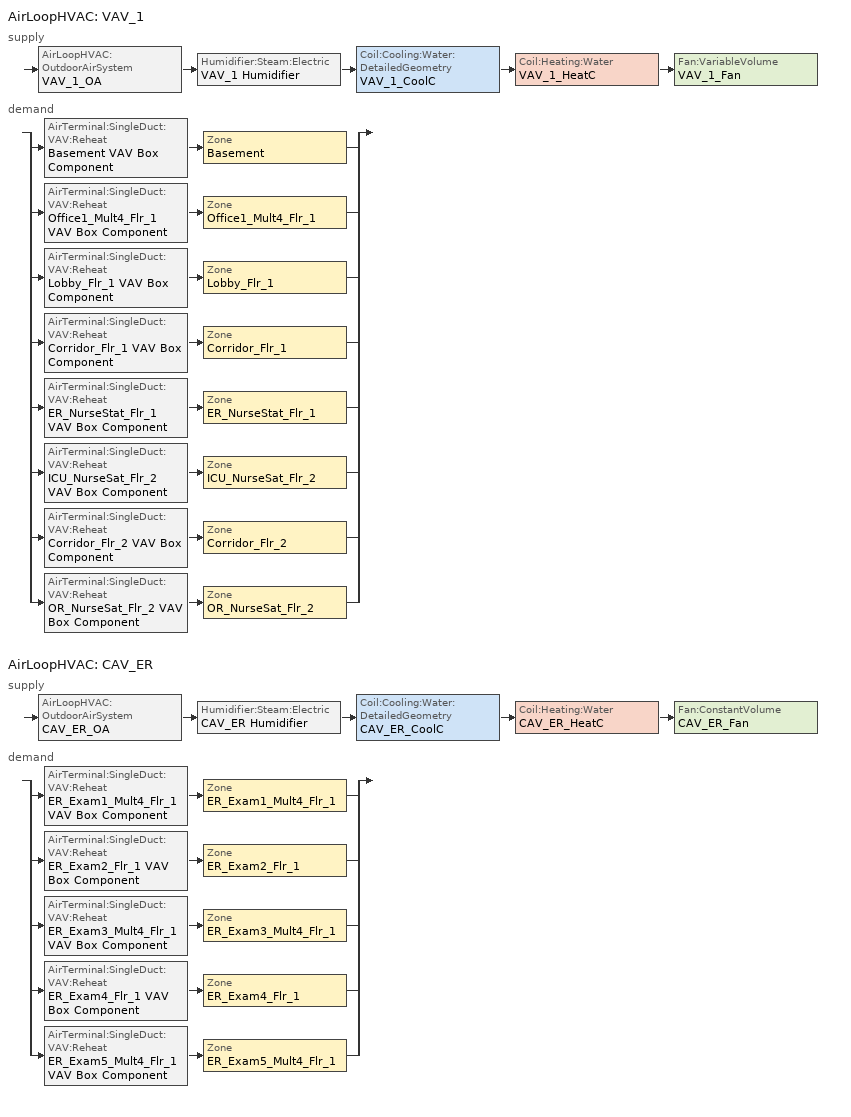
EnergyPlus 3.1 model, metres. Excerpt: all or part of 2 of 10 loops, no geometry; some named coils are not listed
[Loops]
AirLoopHVAC 'VAV_1'
 supply: AirLoopHVAC:OutdoorAirSystem 'VAV_1_OA' > Humidifier:Steam:Electric 'VAV_1 Humidifier' > Coil:Cooling:Water:DetailedGeometry 'VAV_1_CoolC' > Coil:Heating:Water 'VAV_1_HeatC' > Fan:VariableVolume 'VAV_1_Fan'
 demand: split
  | AirTerminal:SingleDuct:VAV:Reheat 'Basement VAV Box Component' > Zone 'Basement'
  | AirTerminal:SingleDuct:VAV:Reheat 'Office1_Mult4_Flr_1 VAV Box Component' > Zone 'Office1_Mult4_Flr_1'
  | AirTerminal:SingleDuct:VAV:Reheat 'Lobby_Flr_1 VAV Box Component' > Zone 'Lobby_Flr_1'
  | AirTerminal:SingleDuct:VAV:Reheat 'Corridor_Flr_1 VAV Box Component' > Zone 'Corridor_Flr_1'
  | AirTerminal:SingleDuct:VAV:Reheat 'ER_NurseStat_Flr_1 VAV Box Component' > Zone 'ER_NurseStat_Flr_1'
  | AirTerminal:SingleDuct:VAV:Reheat 'ICU_NurseSat_Flr_2 VAV Box Component' > Zone 'ICU_NurseSat_Flr_2'
  | AirTerminal:SingleDuct:VAV:Reheat 'Corridor_Flr_2 VAV Box Component' > Zone 'Corridor_Flr_2'
  | AirTerminal:SingleDuct:VAV:Reheat 'OR_NurseSat_Flr_2 VAV Box Component' > Zone 'OR_NurseSat_Flr_2'
AirLoopHVAC 'CAV_ER'
 supply: AirLoopHVAC:OutdoorAirSystem 'CAV_ER_OA' > Humidifier:Steam:Electric 'CAV_ER Humidifier' > Coil:Cooling:Water:DetailedGeometry 'CAV_ER_CoolC' > Coil:Heating:Water 'CAV_ER_HeatC' > Fan:ConstantVolume 'CAV_ER_Fan'
 demand: split
  | AirTerminal:SingleDuct:VAV:Reheat 'ER_Exam1_Mult4_Flr_1 VAV Box Component' > Zone 'ER_Exam1_Mult4_Flr_1'
  | AirTerminal:SingleDuct:VAV:Reheat 'ER_Exam2_Flr_1 VAV Box Component' > Zone 'ER_Exam2_Flr_1'
  | AirTerminal:SingleDuct:VAV:Reheat 'ER_Exam3_Mult4_Flr_1 VAV Box Component' > Zone 'ER_Exam3_Mult4_Flr_1'
  | AirTerminal:SingleDuct:VAV:Reheat 'ER_Exam4_Flr_1 VAV Box Component' > Zone 'ER_Exam4_Flr_1'
  | AirTerminal:SingleDuct:VAV:Reheat 'ER_Exam5_Mult4_Flr_1 VAV Box Component' > Zone 'ER_Exam5_Mult4_Flr_1'
[ComponentCost:LineItem]
Name | Line Item Type | Item | Cost per Each | Quantity | Cost per Unit of Output Capacity
People:Basement | General | Basement | 1 | 100.5884
LIGHTING EQUIP:Basement | Lights | Basement |  |  | 1
ElectricEquipment:Basement:MiscPlug | General | Basement | 1 | 30.1765
Infiltration:ER_Exam1_Mult4_Flr_1 | General | ER_Exam1_Mult4_Flr_1 | 1 | 0.0317
People:ER_Exam1_Mult4_Flr_1 | General | ER_Exam1_Mult4_Flr_1 | 1 | 8.0045
LIGHTING EQUIP:ER_Exam1_Mult4_Flr_1 | Lights | ER_Exam1_Mult4_Flr_1 |  |  | 1
ElectricEquipment:ER_Exam1_Mult4_Flr_1:MiscPlug | General | ER_Exam1_Mult4_Flr_1 | 1 | 3.5987
Infiltration:ER_Exam2_Flr_1 | General | ER_Exam2_Flr_1 | 1 | 0.0139
People:ER_Exam2_Flr_1 | General | ER_Exam2_Flr_1 | 1 | 2.0011
LIGHTING EQUIP:ER_Exam2_Flr_1 | Lights | ER_Exam2_Flr_1 |  |  | 1
ElectricEquipment:ER_Exam2_Flr_1:MiscPlug | General | ER_Exam2_Flr_1 | 1 | 0.8997
Infiltration:ER_Exam3_Mult4_Flr_1 | General | ER_Exam3_Mult4_Flr_1 | 1 | 0.0238
People:ER_Exam3_Mult4_Flr_1 | General | ER_Exam3_Mult4_Flr_1 | 1 | 8.0045
LIGHTING EQUIP:ER_Exam3_Mult4_Flr_1 | Lights | ER_Exam3_Mult4_Flr_1 |  |  | 1
ElectricEquipment:ER_Exam3_Mult4_Flr_1:MiscPlug | General | ER_Exam3_Mult4_Flr_1 | 1 | 3.5987
Infiltration:ER_Exam4_Flr_1 | General | ER_Exam4_Flr_1 | 1 | 0.0139
People:ER_Exam4_Flr_1 | General | ER_Exam4_Flr_1 | 1 | 2.0011
LIGHTING EQUIP:ER_Exam4_Flr_1 | Lights | ER_Exam4_Flr_1 |  |  | 1
ElectricEquipment:ER_Exam4_Flr_1:MiscPlug | General | ER_Exam4_Flr_1 | 1 | 0.8997
Infiltration:ER_Exam5_Mult4_Flr_1 | General | ER_Exam5_Mult4_Flr_1 | 1 | 0.0317
People:ER_Exam5_Mult4_Flr_1 | General | ER_Exam5_Mult4_Flr_1 | 1 | 8.0045
LIGHTING EQUIP:ER_Exam5_Mult4_Flr_1 | Lights | ER_Exam5_Mult4_Flr_1 |  |  | 1
ElectricEquipment:ER_Exam5_Mult4_Flr_1:MiscPlug | General | ER_Exam5_Mult4_Flr_1 | 1 | 3.5987
Infiltration:Office1_Mult4_Flr_1 | General | Office1_Mult4_Flr_1 | 1 | 0.0159
People:Office1_Mult4_Flr_1 | General | Office1_Mult4_Flr_1 | 1 | 3.9967
LIGHTING EQUIP:Office1_Mult4_Flr_1 | Lights | Office1_Mult4_Flr_1 |  |  | 1
ElectricEquipment:Office1_Mult4_Flr_1:MiscPlug | General | Office1_Mult4_Flr_1 | 1 | 0.4498
Infiltration:Lobby_Flr_1 | General | Lobby_Flr_1 | 1 | 0.1224
People:Lobby_Flr_1 | General | Lobby_Flr_1 | 1 | 79.3448
LIGHTING EQUIP:Lobby_Flr_1 | Lights | Lobby_Flr_1 |  |  | 1
ElectricEquipment:Lobby_Flr_1:MiscPlug | General | Lobby_Flr_1 | 1 | 1.5928
Infiltration:Corridor_Flr_1 | General | Corridor_Flr_1 | 1 | 0.027
People:Corridor_Flr_1 | General | Corridor_Flr_1 | 1 | 6.1455
LIGHTING EQUIP:Corridor_Flr_1 | Lights | Corridor_Flr_1 |  |  | 1
Infiltration:ER_NurseStat_Flr_1 | General | ER_NurseStat_Flr_1 | 1 | 0.0293
People:ER_NurseStat_Flr_1 | General | ER_NurseStat_Flr_1 | 1 | 26.5656
LIGHTING EQUIP:ER_NurseStat_Flr_1 | Lights | ER_NurseStat_Flr_1 |  |  | 1
ElectricEquipment:ER_NurseStat_Flr_1:MiscPlug | General | ER_NurseStat_Flr_1 | 1 | 9.9714
People:ICU_NurseSat_Flr_2 | General | ICU_NurseSat_Flr_2 | 1 | 35.9797
LIGHTING EQUIP:ICU_NurseSat_Flr_2 | Lights | ICU_NurseSat_Flr_2 |  |  | 1
ElectricEquipment:ICU_NurseSat_Flr_2:MiscPlug | General | ICU_NurseSat_Flr_2 | 1 | 7.1959
Infiltration:Corridor_Flr_2 | General | Corridor_Flr_2 | 1 | 0.027
People:Corridor_Flr_2 | General | Corridor_Flr_2 | 1 | 6.1455
LIGHTING EQUIP:Corridor_Flr_2 | Lights | Corridor_Flr_2 |  |  | 1
Infiltration:OR_NurseSat_Flr_2 | General | OR_NurseSat_Flr_2 | 1 | 0.06
People:OR_NurseSat_Flr_2 | General | OR_NurseSat_Flr_2 | 1 | 54.4802
LIGHTING EQUIP:OR_NurseSat_Flr_2 | Lights | OR_NurseSat_Flr_2 |  |  | 1
ElectricEquipment:OR_NurseSat_Flr_2:MiscPlug | General | OR_NurseSat_Flr_2 | 1 | 8.172
[Sizing:Zone] Zone Cooling Design Supply Air Temperature {C}=14; Zone Heating Design Supply Air Temperature {C}=40; Zone Cooling Design Supply Air Humidity Ratio {kg-H20/kg-air}=0.0085; Zone Heating Design Supply Air Humidity Ratio {kg-H20/kg-air}=0.008; Outdoor Air Method=Flow/Zone; Outside Air Flow per Zone Floor Area {(m3/s)/m2}=0; Cooling Design Air Flow Method {Flow/Zone | DesignDay | DesignDayWithLimit}=DesignDayWithLimit; Cooling Minimum Air Flow Fraction=0; Heating Design Air Flow Method {Flow/Zone | DesignDay}=DesignDay; Heating Design Air Flow Rate=0
Name | Outside Air Flow per Zone {m3/s} | Cooling Minimum Air Flow
Basement | 1.00588 | 0
ER_Exam1_Mult4_Flr_1; ER_Exam2_Flr_1; ER_Exam3_Mult4_Flr_1; ER_Exam4_Flr_1; ER_Exam5_Mult4_Flr_1 | 0.0660889 | 0.396533
Office1_Mult4_Flr_1 | 0.00999172 | 0
Lobby_Flr_1 | 0.793448 | 0
Corridor_Flr_1; Corridor_Flr_2 | 0.142258 | 0
ER_NurseStat_Flr_1 | 2.92997 | 0
ICU_NurseSat_Flr_2 | 0.359797 | 0
OR_NurseSat_Flr_2 | 0.544802 | 0
[ZoneControl:Thermostat] Control Type Schedule=Dual Zone Control Type Sched
Name | Zone | Control 1
Basement Thermostat | Basement | Basement DualSPSched
ER_Exam1_Mult4_Flr_1 Thermostat | ER_Exam1_Mult4_Flr_1 | ER_Exam1_Mult4_Flr_1 DualSPSched
ER_Exam2_Flr_1 Thermostat | ER_Exam2_Flr_1 | ER_Exam2_Flr_1 DualSPSched
ER_Exam3_Mult4_Flr_1 Thermostat | ER_Exam3_Mult4_Flr_1 | ER_Exam3_Mult4_Flr_1 DualSPSched
ER_Exam4_Flr_1 Thermostat | ER_Exam4_Flr_1 | ER_Exam4_Flr_1 DualSPSched
ER_Exam5_Mult4_Flr_1 Thermostat | ER_Exam5_Mult4_Flr_1 | ER_Exam5_Mult4_Flr_1 DualSPSched
Office1_Mult4_Flr_1 Thermostat | Office1_Mult4_Flr_1 | Office1_Mult4_Flr_1 DualSPSched
Lobby_Flr_1 Thermostat | Lobby_Flr_1 | Lobby_Flr_1 DualSPSched
Corridor_Flr_1 Thermostat | Corridor_Flr_1 | Corridor_Flr_1 DualSPSched
ER_NurseStat_Flr_1 Thermostat | ER_NurseStat_Flr_1 | ER_NurseStat_Flr_1 DualSPSched
ICU_NurseSat_Flr_2 Thermostat | ICU_NurseSat_Flr_2 | ICU_NurseSat_Flr_2 DualSPSched
Corridor_Flr_2 Thermostat | Corridor_Flr_2 | Corridor_Flr_2 DualSPSched
OR_NurseSat_Flr_2 Thermostat | OR_NurseSat_Flr_2 | OR_NurseSat_Flr_2 DualSPSched
[ThermostatSetpoint:DualSetpoint] Heating Setpoint Temperature Schedule=HTGSETP_SCH; Cooling Setpoint Temperature Schedule=CLGSETP_SCH
Basement DualSPSched; ER_Exam1_Mult4_Flr_1 DualSPSched; ER_Exam2_Flr_1 DualSPSched; ER_Exam3_Mult4_Flr_1 DualSPSched; ER_Exam4_Flr_1 DualSPSched; ER_Exam5_Mult4_Flr_1 DualSPSched; Office1_Mult4_Flr_1 DualSPSched; Lobby_Flr_1 DualSPSched; Corridor_Flr_1 DualSPSched; ER_NurseStat_Flr_1 DualSPSched; ICU_NurseSat_Flr_2 DualSPSched; Corridor_Flr_2 DualSPSched; OR_NurseSat_Flr_2 DualSPSched
[Zone equipment]
Basement: Basement VAV Box Component
ER_Exam1_Mult4_Flr_1: ER_Exam1_Mult4_Flr_1 VAV Box Component
ER_Exam2_Flr_1: ER_Exam2_Flr_1 VAV Box Component
ER_Exam3_Mult4_Flr_1: ER_Exam3_Mult4_Flr_1 VAV Box Component
ER_Exam4_Flr_1: ER_Exam4_Flr_1 VAV Box Component
ER_Exam5_Mult4_Flr_1: ER_Exam5_Mult4_Flr_1 VAV Box Component
Office1_Mult4_Flr_1: Office1_Mult4_Flr_1 VAV Box Component
Lobby_Flr_1: Lobby_Flr_1 VAV Box Component
Corridor_Flr_1: Corridor_Flr_1 VAV Box Component
ER_NurseStat_Flr_1: ER_NurseStat_Flr_1 VAV Box Component
ICU_NurseSat_Flr_2: ICU_NurseSat_Flr_2 VAV Box Component
Corridor_Flr_2: Corridor_Flr_2 VAV Box Component
OR_NurseSat_Flr_2: OR_NurseSat_Flr_2 VAV Box Component
[AirTerminal:SingleDuct:VAV:Reheat] Availability Schedule=ALWAYS_ON; Maximum Air Flow Rate {m3/s}=AUTOSIZE; Zone Minimum Air Flow Input Method=Constant; Maximum Hot Water or Steam Flow Rate {m3/s}=AUTOSIZE; Minimum Hot Water or Steam Flow Rate {m3/s}=0; Convergence Tolerance=0.001; Damper Heating Action=Normal
Name | Constant Minimum Air Flow Fraction | Reheat Coil
Basement VAV Box Component | 0.3 | Basement VAV Box Reheat Coil
ER_Exam1_Mult4_Flr_1 VAV Box Component | 1 | ER_Exam1_Mult4_Flr_1 VAV Box Reheat Coil
ER_Exam2_Flr_1 VAV Box Component | 1 | ER_Exam2_Flr_1 VAV Box Reheat Coil
ER_Exam3_Mult4_Flr_1 VAV Box Component | 1 | ER_Exam3_Mult4_Flr_1 VAV Box Reheat Coil
ER_Exam4_Flr_1 VAV Box Component | 1 | ER_Exam4_Flr_1 VAV Box Reheat Coil
ER_Exam5_Mult4_Flr_1 VAV Box Component | 1 | ER_Exam5_Mult4_Flr_1 VAV Box Reheat Coil
Office1_Mult4_Flr_1 VAV Box Component | 0.3 | Office1_Mult4_Flr_1 VAV Box Reheat Coil
Lobby_Flr_1 VAV Box Component | 0.3 | Lobby_Flr_1 VAV Box Reheat Coil
Corridor_Flr_1 VAV Box Component | 0.3 | Corridor_Flr_1 VAV Box Reheat Coil
ER_NurseStat_Flr_1 VAV Box Component | 0.3 | ER_NurseStat_Flr_1 VAV Box Reheat Coil
ICU_NurseSat_Flr_2 VAV Box Component | 0.3 | ICU_NurseSat_Flr_2 VAV Box Reheat Coil
Corridor_Flr_2 VAV Box Component | 0.3 | Corridor_Flr_2 VAV Box Reheat Coil
OR_NurseSat_Flr_2 VAV Box Component | 0.3 | OR_NurseSat_Flr_2 VAV Box Reheat Coil
[Coil:Heating:Water] Availablility Schedule=ALWAYS_ON; U-Factor Times Area Value {W/K}=AUTOSIZE; Maximum Water Flow Rate {m3/s}=AUTOSIZE; Coil Peformance input method=UFactorTimesAreaAndDesignWaterFlowRate; Nominal Capacity=AUTOSIZE; Design Inlet Water Temperature=82.2; Design Inlet Air Temperature=16.6; Design Outlet Water Temperature=71.1; Design Outlet Air Temperature=32.2
VAV_1_HeatC; CAV_ER_HeatC
[AirLoopHVAC] Design Supply Air Flow Rate {m3/s}=AUTOSIZE
VAV_1; CAV_ER
[Controller:WaterCoil] Maximum Actuated Flow {m3/s}=AUTOSIZE; Minimum Actuated Flow {m3/s}=0
Name | Control Variable {Temperature | HumidityRatio | TemperatureAndHumidityRatio | Flow} | Action {Normal | Reverse} | Actuator Variable {Flow} | Actuator Variable {FLOW} | Controller Convergence Tolerance {delta C} [Delta temp from setpoint]
VAV_1_CoolC_Controller; CAV_ER_CoolC_Controller | TemperatureAndHumidityRatio | Reverse | Flow
VAV_1_HeatC_Controller; CAV_ER_HeatC_Controller | Temperature | Normal |  | Flow | 0.0001
[SetpointManager:Scheduled] Control Variable {Temperature| others }=Temperature; Schedule=Seasonal-Reset-Supply-Air-Temp-Sch
Name | Setpoint Node or NodeList
VAV_1 SAT setpoint | VAV_1 Supply Equipment Outlet Node
CAV_ER SAT setpoint | CAV_ER Supply Equipment Outlet Node
[SetpointManager:SingleZone:Humidity:Minimum]
Name | Setpoint Node or NodeList
VAV_1 Humidifier HUMRAT setpoint | VAV_1 Humidifier-VAV_1_CoolCNode
CAV_ER Humidifier HUMRAT setpoint | CAV_ER Humidifier-CAV_ER_CoolCNode
[SetpointManager:SingleZone:Humidity:Maximum]
Name | Setpoint Node or NodeList
VAV_1_CoolC HUMRAT setpoint | VAV_1_CoolC-VAV_1_HeatCNode
CAV_ER_CoolC HUMRAT setpoint | CAV_ER_CoolC-CAV_ER_HeatCNode
[SetpointManager:MixedAir]
Name | Control Variable {Temperature} | Setpoint Node or NodeList | Control Variable
VAV_1_CoolC SAT Manager | Temperature | VAV_1_CoolC-VAV_1_HeatCNode
VAV_1_HeatC SAT Manager | Temperature | VAV_1_HeatC-VAV_1_FanNode
VAV_1_OAMixed Air Temp Manager |  | VAV_1_OA-VAV_1 HumidifierNode | Temperature
CAV_ER_CoolC SAT Manager | Temperature | CAV_ER_CoolC-CAV_ER_HeatCNode
CAV_ER_HeatC SAT Manager | Temperature | CAV_ER_HeatC-CAV_ER_FanNode
CAV_ER_OAMixed Air Temp Manager |  | CAV_ER_OA-CAV_ER HumidifierNode | Temperature
[Sizing:System] Type Of Load To Size On {Sensible}=Sensible; Design Outdoor Air Flow Rate {m3/s}=AUTOSIZE; Minimum System Air Flow Ratio=0.3; Preheat Design Temperature {C}=7; Preheat Design Humidity Ratio {kg-H2O/kg-air}=0.008; Precool Design Temperature {C}=12.8; Precool Design Humidity Ratio {kg-H2O/kg-air}=0.008; Central Cooling Design Supply Air Temperature {C}=12.8; Central Heating Design Supply Air Temperature {C}=16.7; Sizing Option {Coincident | NonCoincident}=NonCoincident; 100% Outdoor Air in Cooling {Yes | No}=No; 100% Outdoor Air in Heating {Yes | No}=No; Central Cooling Design Supply Air Humidity Ratio {kg-H2O/kg-air}=0.0085; Central Heating Design Supply Air Humidity Ratio {kg-H2O/kg-air}=0.008; Cooling Design Air Flow Method=DesignDay; Cooling Design Air Flow Rate {m3/s}=0; Heating Design Air Flow Method=DesignDay; Heating Design Air Flow Rate {m3/s}=0
VAV_1; CAV_ER
[Controller:OutdoorAir] Minimum Outdoor Air Flow Rate {m3/s}=AUTOSIZE; Maximum Outdoor Air Flow Rate {m3/s}=AUTOSIZE; Economizer Control Type=DifferentialDryBulb; Economizer Control Action Type=ModulateFlow; Economizer Maximum Limit Dry-Bulb Temperature {C}=28; Economizer Maximum Limit Enthalpy {J/kg}=64000; Economizer Minimum Limit Dry-Bulb Temperature {C}=-100; Lockout Type=NoLockout; Minimum Limit Type=FixedMinimum; Minimum Outdoor Air Schedule=MinOA_Sched
VAV_1_OA_Controller; CAV_ER_OA_Controller
[Humidifier:Steam:Electric] Availability Schedule=ALWAYS_ON; Rated Capacity m3/s=0.1; Rated Power W=1000000; Rated Fan Power W=0; Standby Power W=0
VAV_1 Humidifier; CAV_ER Humidifier
[Coil:Cooling:Water:DetailedGeometry] Availablility Schedule=ALWAYS_ON; Maximum Water Flow Rate {m3/s}=AUTOSIZE; Tube Outside Surface Area  {m2}=AUTOSIZE; Total Tube Inside Area {m2}=AUTOSIZE; Fin Surface Area {m2}=AUTOSIZE; Minimum Airflow Area {m2}=AUTOSIZE; Coil Depth {m}=AUTOSIZE; Fin Diameter {m}=AUTOSIZE; Fin Thickness {m}=0.0015; Tube Inside Diameter  {m}=0.01445; Tube Outside Diameter {m}=0.0159; Tube Thermal Conductivity {W/m-K}=0.386; Fin Thermal Conductivity {W/m-K}=0.204; Fin Spacing {m}=0.0018; Tube Depth Spacing {m}=0.026; Number of Tube Rows=6; Number of Tubes per Row=AUTOSIZE
VAV_1_CoolC; CAV_ER_CoolC
[Fan:VariableVolume]
VAV_1_Fan: Availability Schedule=HVACOperationSchd; Fan Efficiency=0.6084; Pressure Rise {Pa}=1388.304; Maximum Flow Rate {m3/s}=AUTOSIZE; Minimum Flow Rate {m3/s}=0; Motor Efficiency=0.936; Motor In Airstream Fraction=1; Fan Coefficient 1=0.0407599; Fan Coefficient 2=0.088045; Fan Coefficient 3=-0.0729261; Fan Coefficient 4=0.94374; Fan Coefficient 5=0
[Fan:ConstantVolume]
CAV_ER_Fan: Availablility Schedule=HVACOperationSchd; Fan Efficiency=0.5915; Pressure Rise {Pa}=1109.648; Maximum Flow Rate {m3/s}=AUTOSIZE; Motor Efficiency=0.91; Motor In Airstream Fraction=1
[Schedule:Compact]
ALWAYS_ON; HVACOperationSchd; MinOA_Sched: Through: 12/31, For: AllDays, Until: 24:00, 1
HTGSETP_SCH: Through: 12/31, For: ALLDays, Until: 24:00, 21
CLGSETP_SCH: Through: 12/31, For: AllDays, Until: 24:00, 24
Dual Zone Control Type Sched: Through: 12/31, For: AllDays, Until: 24:00, 4
Seasonal-Reset-Supply-Air-Temp-Sch: Through: 3/31, For: AllDays, Until: 24:00, 11, Through: 9/30, For: AllDays, Until: 24:00, 11, Through: 12/31, For: AllDays, Until: 24:00, 11
